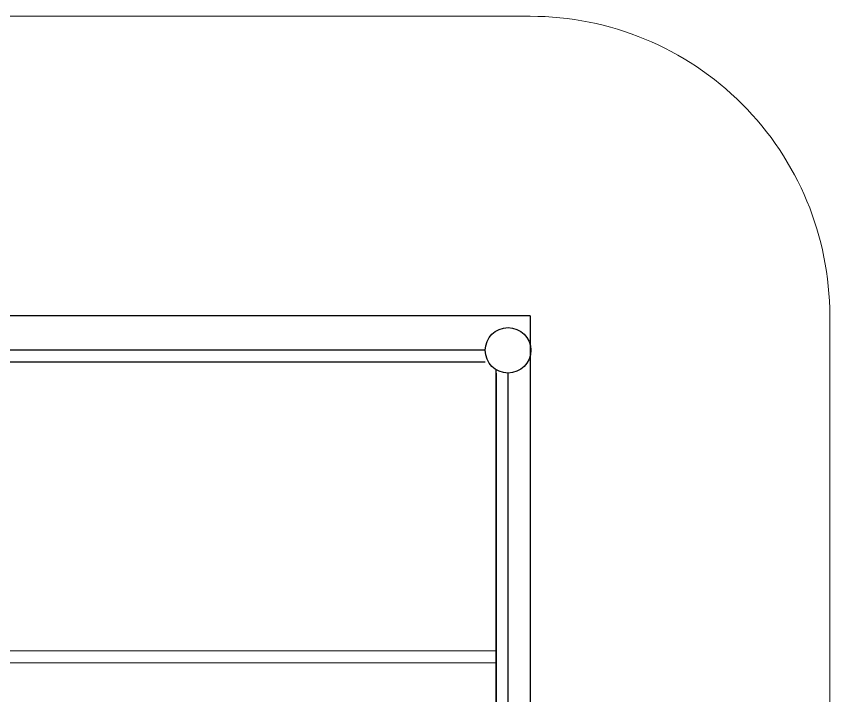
# Model space of a CAD drawing. Header units: millimetres. Extents: x -4421 to 3887, y -3652 to 2555.
# Drawn here: x 2528 to 3887, y 1421 to 2555 of the extents above; entities that cross this region are included whole.
import ezdxf

# ---------------------------------------------------------------- set-up
doc = ezdxf.new("R2010")
doc.units = ezdxf.units.MM
doc.layers.add('DIKOM_ЗОНА', color=80, linetype='Continuous')
doc.layers.add('DIKOM_ОБЪЕКТ', color=7, linetype='Continuous')

msp = doc.modelspace()

# ---------------------------------------------------------------- linework, layer by layer
at = {"layer": 'DIKOM_ЗОНА', "color": 3, "lineweight": 15}
msp.add_lwpolyline([(-2687.7, -2559), (3386.7, -2559, 0.414214), (3886.7, -2059), (3886.7, 2055, 0.414214), (3386.7, 2555), (-2687.7, 2555, 0.414214), (-3187.7, 2055), (-3187.7, -2059, 0.414214)], format="xyb", close=True, dxfattribs=at)
at = {"layer": 'DIKOM_ОБЪЕКТ'}
for p, q in [((3386.7, 2055), (349.5, 2055)), ((3386.7, 2055), (3386.7, -2058.8)), ((3311.5, 1997.4), (1387.5, 1997.4)), ((3311.5, 1977.4), (1387.5, 1977.4)), ((3329.5, -1964.6), (3329.5, 1965.1)), ((3329.5, 1959.4), (3329.5, 1307.4)), ((3349.5, -1964.6), (3349.5, 1959.4)), ((1359.5, 1495.4), (3328.8, 1496.3)), ((1359.5, 1475.4), (3328.8, 1476.3))]:
    msp.add_line(p, q, dxfattribs=at)
msp.add_circle((3349.5, 1997.4), 38, dxfattribs=at)

doc.saveas('drawing.dxf')
